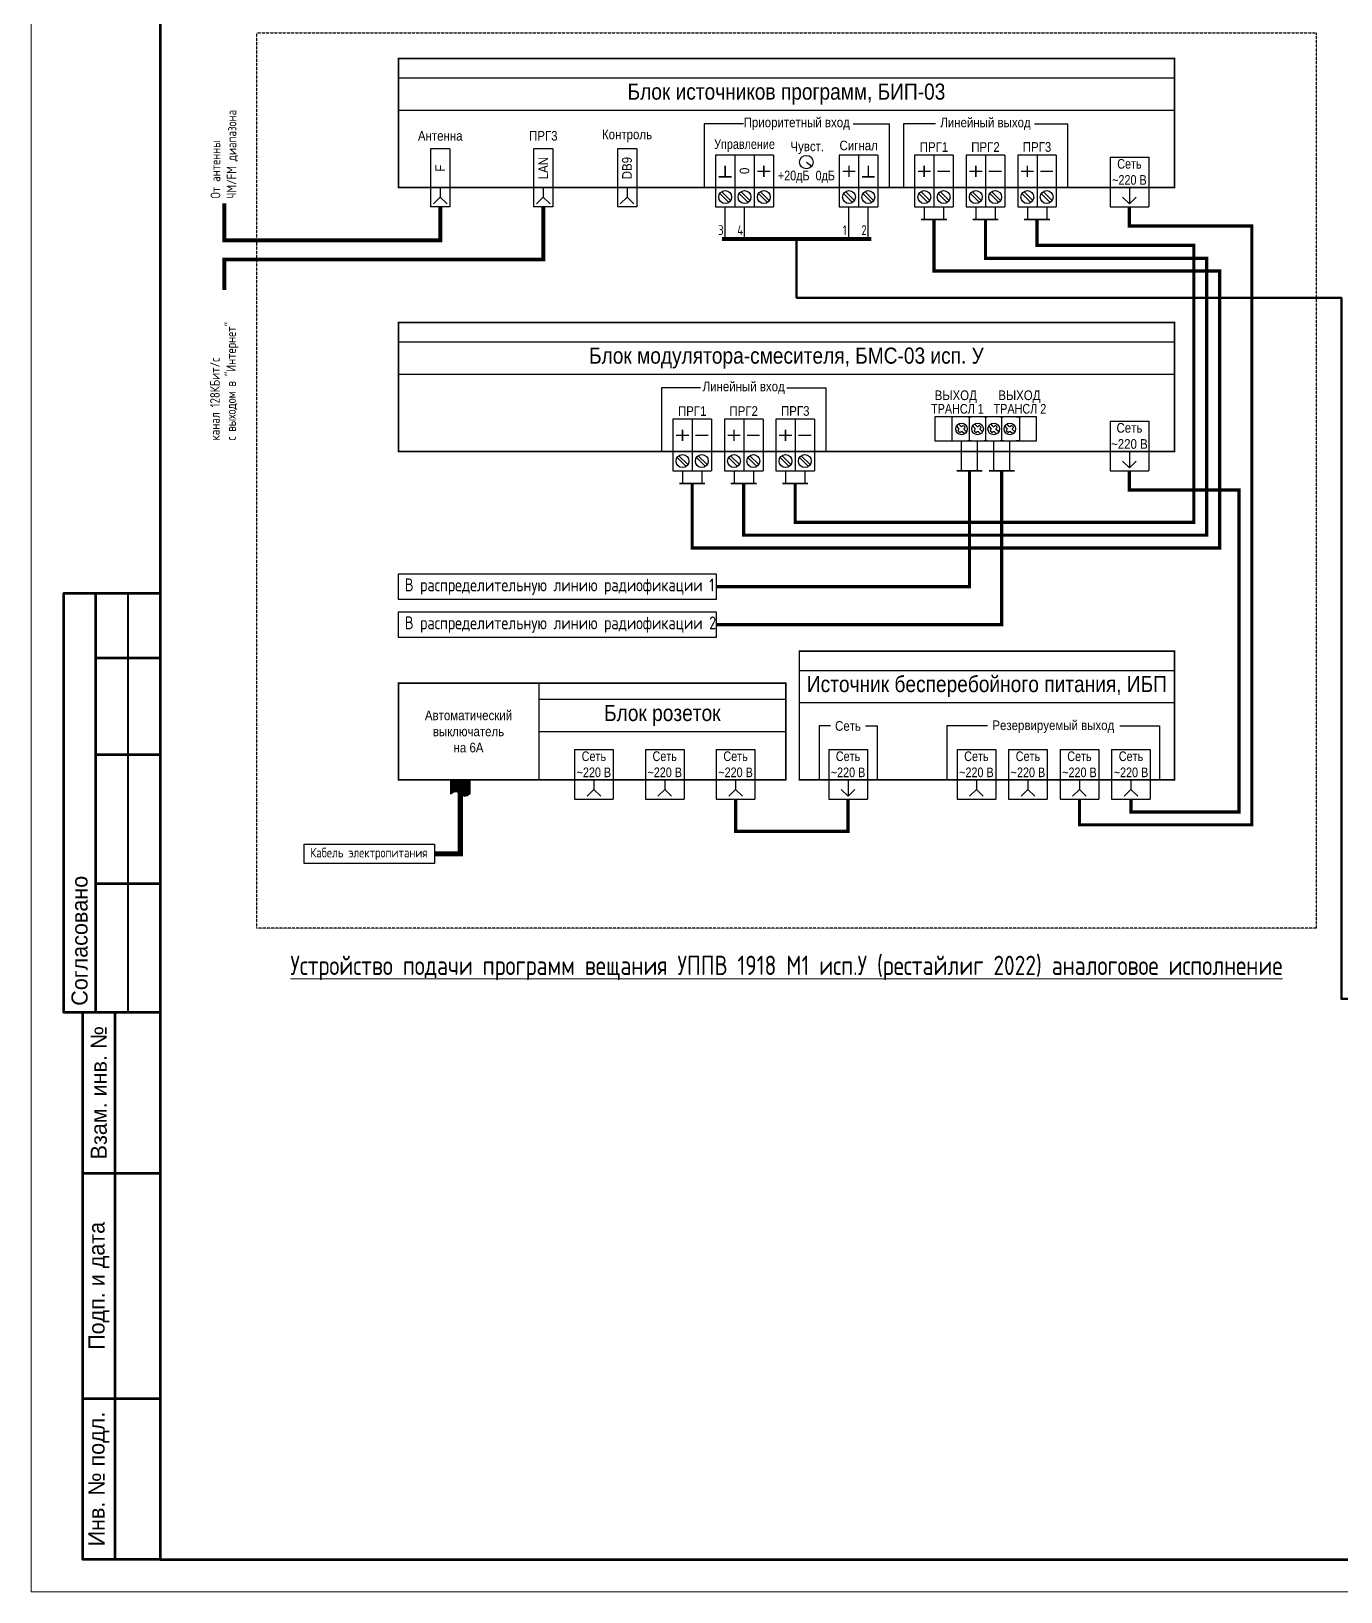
# Model space of a CAD drawing. Header units: millimetres. Extents: x -87434 to 499450, y -468665 to 122144.
# Drawn here: x 147707 to 168039, y 46311 to 70544 of the extents above; entities that cross this region are included whole.
import ezdxf
from ezdxf.enums import TextEntityAlignment as Align

# ---------------------------------------------------------------- set-up
doc = ezdxf.new("R2010")
doc.units = ezdxf.units.MM
doc.linetypes.add('HIDDEN', pattern=[0.375, 0.25, -0.125])
doc.layers.add('__ФОРМАТ', color=7, linetype='Continuous', lineweight=40)
doc.layers.add('Text', color=7, linetype='Continuous', lineweight=9)
doc.layers.add('Границы листа', color=7, linetype='Continuous', lineweight=0, plot=False)
doc.styles.add('block_kits', font='simplex.shx', dxfattribs={"width": 0.8})
doc.styles.add('Format', font='')
doc.styles.add('Mipgost_5', font='', dxfattribs={"height": 250})
doc.styles.get("Standard").update_dxf_attribs({"font": ''})
doc.styles.get('Format').set_extended_font_data('GOST type A')
doc.styles.get('Mipgost_5').set_extended_font_data('Mipgost')
doc.styles.get('Standard').set_extended_font_data('GOST type B')

# ---------------------------------------------------------------- blocks, each defined once
blk = doc.blocks.new('БИП-03_2019')
for p, q in [((0, -3), (120.5, -3)), ((0, -8), (120.5, -8)), ((53.56, -10.13), (47.49, -10.13)), ((47.49, -10.13), (47.49, -20)), ((70.6, -10.13), (76.21, -10.13)), ((76.21, -10.13), (76.21, -20)), ((83.39, -10.13), (78.4, -10.13)), ((78.4, -10.13), (78.4, -20)), ((98.74, -10.13), (103.91, -10.13)), ((103.91, -10.13), (103.91, -20)), ((8, -14), (5, -14)), ((5, -14), (5, -23)), ((8, -14), (8, -23)), ((24, -14), (21, -14)), ((21, -14), (21, -23)), ((24, -14), (24, -23)), ((37, -14), (34, -14)), ((34, -14), (34, -23)), ((37, -14), (37, -23)), ((49.24, -15), (49.24, -23)), ((58.24, -15), (49.24, -15)), ((52.24, -15), (52.24, -23)), ((55.24, -15), (55.24, -23)), ((58.24, -15), (58.24, -23)), ((63.35, -16.07), (64.21, -16.71)), ((68.46, -15), (68.46, -23)), ((74.46, -15), (68.46, -15)), ((71.46, -15), (71.46, -23)), ((74.46, -15), (74.46, -23)), ((80.15, -15), (80.15, -23)), ((86.15, -15), (80.15, -15)), ((83.15, -15), (83.15, -23)), ((86.15, -15), (86.15, -23)), ((88.15, -15), (88.15, -23)), ((94.15, -15), (88.15, -15)), ((91.15, -15), (91.15, -23)), ((94.15, -15), (94.15, -23)), ((96.15, -15), (96.15, -23)), ((102.15, -15), (96.15, -15)), ((99.15, -15), (99.15, -23)), ((102.15, -15), (102.15, -23)), ((110.5, -15.29), (116.5, -15.29)), ((110.5, -15.29), (110.5, -23)), ((116.5, -15.29), (116.5, -23)), ((6.5, -21.5), (5.44, -22.56)), ((6.5, -20), (6.5, -21.5)), ((6.5, -21.5), (7.56, -22.56)), ((22.5, -21.5), (21.44, -22.56)), ((22.5, -20), (22.5, -21.5)), ((22.5, -21.5), (23.56, -22.56)), ((35.5, -21.5), (34.44, -22.56)), ((35.5, -20), (35.5, -21.5)), ((35.5, -21.5), (36.56, -22.56)), ((51.29, -22.33), (49.9, -20.94)), ((51.57, -22.05), (50.19, -20.66)), ((54.29, -22.33), (52.9, -20.94)), ((54.57, -22.05), (53.19, -20.66)), ((57.29, -22.33), (55.9, -20.94)), ((57.57, -22.05), (56.19, -20.66)), ((70.51, -22.33), (69.13, -20.94)), ((70.79, -22.05), (69.41, -20.66)), ((73.51, -22.33), (72.13, -20.94)), ((73.79, -22.05), (72.41, -20.66)), ((82.21, -22.33), (80.82, -20.94)), ((82.49, -22.05), (81.1, -20.66)), ((85.21, -22.33), (83.82, -20.94)), ((85.49, -22.05), (84.1, -20.66)), ((90.21, -22.33), (88.82, -20.94)), ((90.49, -22.05), (89.1, -20.66)), ((93.21, -22.33), (91.82, -20.94)), ((93.49, -22.05), (92.1, -20.66)), ((98.21, -22.33), (96.82, -20.94)), ((98.49, -22.05), (97.1, -20.66)), ((101.21, -22.33), (99.82, -20.94)), ((101.49, -22.05), (100.1, -20.66)), ((113.5, -22.56), (112.44, -21.5)), ((113.5, -20), (113.5, -22.56)), ((113.5, -22.56), (114.56, -21.5)), ((8, -23), (5, -23)), ((24, -23), (21, -23)), ((37, -23), (34, -23)), ((49.24, -23), (58.24, -23)), ((68.46, -23), (74.46, -23)), ((80.15, -23), (86.15, -23)), ((88.15, -23), (94.15, -23)), ((96.15, -23), (102.15, -23)), ((110.5, -23), (116.5, -23))]:
    blk.add_line(p, q)
at = {"ltscale": 3, "const_width": 0.25}
blk.add_lwpolyline([(0, 0), (120.5, 0), (120.5, -20), (0, -20)], close=True, dxfattribs=at)
at = {"const_width": 0.25}
for points in [[(50.74, -18.36), (50.74, -16.64)], [(56.74, -18.36), (56.74, -16.64)], [(69.96, -18.36), (69.96, -16.64)], [(72.96, -18.36), (72.96, -16.64)], [(81.65, -18.36), (81.65, -16.64)], [(89.65, -18.36), (89.65, -16.64)], [(97.65, -18.36), (97.65, -16.64)], [(49.74, -18.36), (51.74, -18.36)], [(55.74, -17.5), (57.74, -17.5)], [(68.96, -17.5), (70.96, -17.5)], [(71.96, -18.36), (73.96, -18.36)], [(80.65, -17.5), (82.65, -17.5)], [(83.65, -17.5), (85.65, -17.5)], [(88.65, -17.5), (90.65, -17.5)], [(91.65, -17.5), (93.65, -17.5)], [(96.65, -17.5), (98.65, -17.5)], [(99.65, -17.5), (101.65, -17.5)]]:
    blk.add_lwpolyline(points, dxfattribs=at)
for centre, radius in [((63.35, -16.07), 1.05), ((50.74, -21.5), 1), ((53.74, -21.5), 1), ((56.74, -21.5), 1), ((69.96, -21.5), 1), ((72.96, -21.5), 1), ((81.65, -21.5), 1), ((84.65, -21.5), 1), ((89.65, -21.5), 1), ((92.65, -21.5), 1), ((97.65, -21.5), 1), ((100.65, -21.5), 1)]:
    blk.add_circle(centre, radius)
at = {"ltscale": 3, "insert": (60.25, -5.5), "char_height": 2.5, "width": 120.5, "attachment_point": 5, "line_spacing_factor": 0.75, "style": 'block_kits'}
blk.add_mtext('{\\fArial|b0|i0|c204|p34\\H1.5;\\W0.85;Блок источников программ, БИП-03}', dxfattribs=at)
at = {"layer": 'Text', "ltscale": 3, "char_height": 1.5, "style": 'block_kits'}
for s, insert, width, attachment_point in [('{\\fArial|b0|i0|c204|p34\\H1.5;\\W0.85;Приоритетный вход', (61.85, -10.13), 18, 5), ('{\\fArial|b0|i0|c204|p34\\H1.5;\\W0.85;Линейный выход', (91.15, -10.13), 16, 5), ('{\\fArial|b0|i0|c204|p34\\H1.5;\\W0.85;Антенна', (6.5, -12), 7.5859, 5), ('{\\fArial|b0|i0|c204|p34\\H1.5;\\W0.85;ПРГ3', (22.5, -12), 12.9111, 5), ('{\\fArial|b0|i0|c204|p34\\H1.5;\\W0.85;Контроль', (35.5, -12), 12.9111, 5), ('{\\fArial|b0|i0|c204|p34\\H1.5;\\W0.8;Управление', (53.74, -13.5), 9, 5), ('{\\fArial|b0|i0|c204|p34\\H1.5;\\W0.85;Чувст.', (60.87, -13.85), 12.9111, 4), ('{\\fArial|b0|i0|c204|p34\\H1.5;\\W0.85;Сигнал', (71.46, -13.5), 6, 5), ('{\\fArial|b0|i0|c204|p34\\H1.5;\\W0.85;ПРГ1', (83.15, -13.73), 6, 5), ('{\\fArial|b0|i0|c204|p34\\H1.5;\\W0.85;ПРГ2', (91.15, -13.73), 6, 5), ('{\\fArial|b0|i0|c204|p34\\H1.5;\\W0.85;ПРГ3', (99.15, -13.73), 6, 5), ('{\\fArial|b0|i0|c204|p34\\H1.5;\\W0.8;Сеть\\P~220 В', (113.5, -17.6), 6, 5), ('{\\fArial|b0|i0|c204|p34\\H1.5;\\W0.8;+20дБ  0дБ', (63.35, -18.37), 12.9111, 5)]:
    blk.add_mtext(s, dxfattribs=dict(at, insert=insert, width=width, attachment_point=attachment_point))
at = {"layer": 'Text', "ltscale": 3, "char_height": 1.5, "attachment_point": 5, "rotation": 90, "style": 'block_kits'}
for s, insert, width in [('{\\fArial|b0|i0|c204|p34\\H1.5;\\W0.85;F\\P', (6.5, -17), 6), ('{\\fArial|b0|i0|c204|p34\\H1.5;\\W0.85;LAN\\P', (22.5, -17), 6), ('{\\fArial|b0|i0|c204|p34\\H1.5;\\W0.85;DB9\\P', (35.5, -17), 6), ('{\\fArial|b0|i0|c204|p34\\H1.5;\\W0.85;\\T0.85;0', (53.74, -17.5), 4.0722)]:
    blk.add_mtext(s, dxfattribs=dict(at, insert=insert, width=width))
blk = doc.blocks.new('БМС-03 исп.У')
for p, q in [((0, -3), (120.5, -3)), ((0, -8), (120.5, -8)), ((46.93, -10.13), (40.86, -10.13)), ((40.86, -10.13), (40.86, -20)), ((60.29, -10.13), (66.36, -10.13)), ((66.36, -10.13), (66.36, -20)), ((42.61, -15), (42.61, -23)), ((48.61, -15), (42.61, -15)), ((45.61, -15), (45.61, -23)), ((48.61, -15), (48.61, -23)), ((50.61, -15), (50.61, -23)), ((56.61, -15), (50.61, -15)), ((53.61, -15), (53.61, -23)), ((56.61, -15), (56.61, -23)), ((58.61, -15), (58.61, -23)), ((64.61, -15), (58.61, -15)), ((61.61, -15), (61.61, -23)), ((64.61, -15), (64.61, -23)), ((99.05, -14.63), (83.3, -14.63)), ((83.3, -14.63), (83.3, -18.38)), ((86.43, -14.63), (85.93, -14.63)), ((85.93, -14.63), (85.93, -18.38)), ((87.03, -16.43), (86.65, -16.05)), ((86.88, -16.74), (87.03, -16.58)), ((87.35, -16.11), (86.97, -15.73)), ((87.03, -16.58), (87.03, -16.43)), ((87.2, -17.06), (87.35, -16.9)), ((87.35, -16.11), (87.5, -16.11)), ((87.35, -16.9), (87.5, -16.9)), ((87.5, -16.11), (87.66, -15.96)), ((87.88, -17.28), (87.5, -16.9)), ((87.82, -16.43), (87.98, -16.28)), ((87.82, -16.58), (87.82, -16.43)), ((88.2, -16.96), (87.82, -16.58)), ((88.43, -14.63), (88.93, -14.63)), ((88.68, -18.38), (88.68, -14.63)), ((89.53, -16.43), (89.15, -16.05)), ((89.38, -16.74), (89.53, -16.58)), ((89.85, -16.11), (89.47, -15.73)), ((89.53, -16.58), (89.53, -16.43)), ((89.7, -17.06), (89.85, -16.9)), ((89.85, -16.11), (90, -16.11)), ((89.85, -16.9), (90, -16.9)), ((90, -16.11), (90.16, -15.96)), ((90.38, -17.28), (90, -16.9)), ((90.32, -16.43), (90.48, -16.28)), ((90.32, -16.58), (90.32, -16.43)), ((90.7, -16.96), (90.32, -16.58)), ((90.93, -14.63), (91.43, -14.63)), ((91.18, -18.38), (91.18, -14.63)), ((92.03, -16.43), (91.65, -16.05)), ((91.88, -16.74), (92.03, -16.58)), ((92.35, -16.11), (91.97, -15.73)), ((92.03, -16.58), (92.03, -16.43)), ((92.2, -17.06), (92.35, -16.9)), ((92.35, -16.11), (92.5, -16.11)), ((92.35, -16.9), (92.5, -16.9)), ((92.5, -16.11), (92.66, -15.96)), ((92.88, -17.28), (92.5, -16.9)), ((92.82, -16.43), (92.98, -16.28)), ((92.82, -16.58), (92.82, -16.43)), ((93.2, -16.96), (92.82, -16.58)), ((93.43, -14.63), (93.93, -14.63)), ((93.68, -18.38), (93.68, -14.63)), ((94.53, -16.43), (94.15, -16.05)), ((94.38, -16.74), (94.53, -16.58)), ((94.85, -16.11), (94.47, -15.73)), ((94.53, -16.58), (94.53, -16.43)), ((94.7, -17.06), (94.85, -16.9)), ((94.85, -16.11), (95, -16.11)), ((94.85, -16.9), (95, -16.9)), ((95, -16.11), (95.16, -15.96)), ((95.38, -17.28), (95, -16.9)), ((95.32, -16.43), (95.48, -16.28)), ((95.32, -16.58), (95.32, -16.43)), ((95.7, -16.96), (95.32, -16.58)), ((95.93, -14.63), (96.43, -14.63)), ((96.43, -14.63), (96.43, -18.38)), ((99.05, -18.38), (99.05, -14.63)), ((110.5, -15.29), (116.5, -15.29)), ((110.5, -15.29), (110.5, -23)), ((116.5, -15.29), (116.5, -23)), ((83.3, -18.38), (99.05, -18.38)), ((85.93, -18.38), (86.43, -18.38)), ((88.93, -18.38), (88.43, -18.38)), ((91.43, -18.38), (90.93, -18.38)), ((93.93, -18.38), (93.43, -18.38)), ((96.43, -18.38), (95.93, -18.38)), ((44.66, -22.33), (43.27, -20.94)), ((44.94, -22.05), (43.56, -20.66)), ((47.66, -22.33), (46.27, -20.94)), ((47.94, -22.05), (46.56, -20.66)), ((52.66, -22.33), (51.27, -20.94)), ((52.94, -22.05), (51.56, -20.66)), ((55.66, -22.33), (54.27, -20.94)), ((55.94, -22.05), (54.56, -20.66)), ((60.66, -22.33), (59.27, -20.94)), ((60.94, -22.05), (59.56, -20.66)), ((63.66, -22.33), (62.27, -20.94)), ((63.94, -22.05), (62.56, -20.66)), ((113.5, -22.56), (112.44, -21.5)), ((113.5, -20), (113.5, -22.56)), ((113.5, -22.56), (114.56, -21.5)), ((42.61, -23), (48.61, -23)), ((50.61, -23), (56.61, -23)), ((58.61, -23), (64.61, -23)), ((110.5, -23), (116.5, -23))]:
    blk.add_line(p, q)
at = {"ltscale": 3, "const_width": 0.25}
blk.add_lwpolyline([(0, 0), (120.5, 0), (120.5, -20), (0, -20)], close=True, dxfattribs=at)
at = {"const_width": 0.25}
for points in [[(44.11, -18.36), (44.11, -16.64)], [(52.11, -18.36), (52.11, -16.64)], [(60.11, -18.36), (60.11, -16.64)], [(43.11, -17.5), (45.11, -17.5)], [(46.11, -17.5), (48.11, -17.5)], [(51.11, -17.5), (53.11, -17.5)], [(54.11, -17.5), (56.11, -17.5)], [(59.11, -17.5), (61.11, -17.5)], [(62.11, -17.5), (64.11, -17.5)]]:
    blk.add_lwpolyline(points, dxfattribs=at)
for centre, radius in [((87.43, -16.51), 0.9), ((89.93, -16.51), 0.9), ((92.43, -16.51), 0.9), ((94.93, -16.51), 0.9), ((44.11, -21.5), 1), ((47.11, -21.5), 1), ((52.11, -21.5), 1), ((55.11, -21.5), 1), ((60.11, -21.5), 1), ((63.11, -21.5), 1)]:
    blk.add_circle(centre, radius)
for centre, start, end in [((87.43, -16.51), 202.7842, 247.2158), ((87.43, -16.51), 22.7842, 67.2158), ((89.93, -16.51), 202.7842, 247.2158), ((89.93, -16.51), 22.7842, 67.2158), ((92.43, -16.51), 202.7842, 247.2158), ((92.43, -16.51), 22.7842, 67.2158), ((94.93, -16.51), 202.7842, 247.2158), ((94.93, -16.51), 22.7842, 67.2158)]:
    blk.add_arc(centre, 0.595, start, end)
at = {"ltscale": 3, "insert": (60.25, -5.5), "char_height": 2.5, "width": 120.5, "attachment_point": 5, "line_spacing_factor": 0.75, "style": 'block_kits'}
blk.add_mtext('{\\fArial|b0|i0|c204|p34\\H1.5;\\W0.85;Блок модулятора-смесителя, БМС-03 исп. У', dxfattribs=at)
at = {"layer": 'Text', "ltscale": 3, "char_height": 1.5, "attachment_point": 5, "style": 'block_kits'}
for s, insert, width in [('{\\fArial|b0|i0|c204|p34\\H1.5;\\W0.85;Линейный вход', (53.61, -10.13), 14), ('{\\fArial|b0|i0|c204|p34\\H1.5;\\W0.85;ПРГ1', (45.61, -13.73), 6), ('{\\fArial|b0|i0|c204|p34\\H1.5;\\W0.85;ПРГ2', (53.61, -13.73), 6), ('{\\fArial|b0|i0|c204|p34\\H1.5;\\W0.85;ПРГ3', (61.61, -13.73), 6), ('{\\fArial|b0|i0|c204|p34\\H1.5;\\W0.85;Сеть\\P~220 В', (113.5, -17.6), 6)]:
    blk.add_mtext(s, dxfattribs=dict(at, insert=insert, width=width))
at = {"layer": 'Text', "ltscale": 3, "char_height": 1.5, "attachment_point": 2, "line_spacing_factor": 0.7, "style": 'block_kits'}
for s, insert, width in [('{\\fArial|b0|i0|c204|p34\\H1.5;\\W0.85;ВЫХОД', (86.54, -10.53), 13.9287), ('{\\fArial|b0|i0|c204|p34\\H1.5;\\W0.85;ВЫХОД', (96.42, -10.53), 13.9287), ('{\\fArial|b0|i0|c204|p34;ТРАНСЛ 1', (86.79, -12.63), 9.0262), ('{\\fArial|b0|i0|c204|p34;ТРАНСЛ 2', (96.5, -12.63), 9.0262)]:
    blk.add_mtext(s, dxfattribs=dict(at, insert=insert, width=width))
blk = doc.blocks.new('ИБП-700')
for p, q in [((0, -3), (58.25, -3)), ((0, -8), (58.25, -8)), ((3.06, -11.64), (3.06, -20)), ((4.86, -11.64), (3.06, -11.64)), ((10.26, -11.64), (12.06, -11.64)), ((12.06, -11.64), (12.06, -20)), ((29.21, -11.64), (22.89, -11.64)), ((22.89, -11.64), (22.89, -20)), ((49.77, -11.64), (55.91, -11.64)), ((55.91, -11.64), (55.91, -20)), ((4.56, -15.29), (10.56, -15.29)), ((4.56, -15.29), (4.56, -23)), ((10.56, -15.29), (10.56, -23)), ((24.49, -15.29), (30.49, -15.29)), ((24.49, -15.29), (24.49, -23)), ((30.49, -15.29), (30.49, -23)), ((32.49, -15.29), (38.49, -15.29)), ((32.49, -15.29), (32.49, -23)), ((38.49, -15.29), (38.49, -23)), ((40.49, -15.29), (46.49, -15.29)), ((40.49, -15.29), (40.49, -23)), ((46.49, -15.29), (46.49, -23)), ((48.49, -15.29), (54.49, -15.29)), ((48.49, -15.29), (48.49, -23)), ((54.49, -15.29), (54.49, -23)), ((7.56, -22.56), (6.5, -21.5)), ((7.56, -20), (7.56, -22.56)), ((7.56, -22.56), (8.62, -21.5)), ((27.49, -21.5), (26.43, -22.56)), ((27.49, -20), (27.49, -21.5)), ((27.49, -21.5), (28.55, -22.56)), ((35.49, -21.5), (34.43, -22.56)), ((35.49, -20), (35.49, -21.5)), ((35.49, -21.5), (36.55, -22.56)), ((43.49, -21.5), (42.43, -22.56)), ((43.49, -20), (43.49, -21.5)), ((43.49, -21.5), (44.55, -22.56)), ((51.49, -21.5), (50.43, -22.56)), ((51.49, -20), (51.49, -21.5)), ((51.49, -21.5), (52.55, -22.56)), ((4.56, -23), (10.56, -23)), ((24.49, -23), (30.49, -23)), ((32.49, -23), (38.49, -23)), ((40.49, -23), (46.49, -23)), ((48.49, -23), (54.49, -23))]:
    blk.add_line(p, q)
at = {"ltscale": 3, "const_width": 0.25}
blk.add_lwpolyline([(0, 0), (58.25, 0), (58.25, -20), (0, -20)], close=True, dxfattribs=at)
at = {"ltscale": 3, "insert": (29.12, -5.5), "char_height": 2.5, "width": 58.25, "attachment_point": 5, "line_spacing_factor": 0.75, "style": 'block_kits'}
blk.add_mtext('{\\fArial|b0|i0|c204|p34\\H1.5;\\W0.85;Источник бесперебойного питания, ИБП', dxfattribs=at)
at = {"layer": 'Text', "ltscale": 3, "char_height": 1.5, "attachment_point": 5, "style": 'block_kits'}
for s, insert, width in [('{\\fArial|b0|i0|c204|p34\\H1.5;\\W0.85;Сеть}', (7.56, -11.64), 12.9111), ('{\\fArial|b0|i0|c204|p34\\H1.5;\\W0.85;Резервируемый выход', (39.43, -11.75), 20), ('{\\fArial|b0|i0|c204|p34\\H1.5;\\W0.8;Сеть\\P~220 В', (7.56, -17.6), 6), ('{\\fArial|b0|i0|c204|p34\\H1.5;\\W0.8;Сеть\\P~220 В', (27.49, -17.6), 6), ('{\\fArial|b0|i0|c204|p34\\H1.5;\\W0.8;Сеть\\P~220 В', (35.49, -17.6), 6), ('{\\fArial|b0|i0|c204|p34\\H1.5;\\W0.8;Сеть\\P~220 В', (43.49, -17.6), 6), ('{\\fArial|b0|i0|c204|p34\\H1.5;\\W0.8;Сеть\\P~220 В', (51.49, -17.6), 6)]:
    blk.add_mtext(s, dxfattribs=dict(at, insert=insert, width=width))
blk = doc.blocks.new('Блок на 3 розетки с авт.6А')
h = blk.add_hatch(color=253)
h.dxf.hatch_style = 1
edge = h.paths.add_edge_path()
edge.add_spline(control_points=[(8.11, -17.17), (8.41, -16.98), (9.17, -16.5), (10.1, -17.85), (10.84, -17.36), (11.12, -17.17)], knot_values=[0, 0, 0, 0, 0.957742, 2.418159, 3.325992, 3.325992, 3.325992, 3.325992], degree=3, periodic=0)
edge.add_line((11.12, -17.17), (11.12, -15))
edge.add_line((11.12, -15), (8.11, -15))
edge.add_line((8.11, -15), (8.11, -17.17))
for p, q in [((21.79, 0), (21.79, -15)), ((21.79, -2.5), (60.16, -2.5)), ((21.79, -7.5), (60.16, -7.5)), ((27.35, -10.29), (33.35, -10.29)), ((27.35, -10.29), (27.35, -18)), ((33.35, -10.29), (33.35, -18)), ((38.35, -10.29), (44.35, -10.29)), ((38.35, -10.29), (38.35, -18)), ((44.35, -10.29), (44.35, -18)), ((49.35, -10.29), (55.35, -10.29)), ((49.35, -10.29), (49.35, -18)), ((55.35, -10.29), (55.35, -18)), ((8.11, -15), (8.11, -17.17)), ((11.12, -17.17), (11.12, -15)), ((30.35, -16.5), (29.29, -17.56)), ((30.35, -15), (30.35, -16.5)), ((30.35, -16.5), (31.41, -17.56)), ((41.35, -16.5), (40.29, -17.56)), ((41.35, -15), (41.35, -16.5)), ((41.35, -16.5), (42.41, -17.56)), ((52.35, -16.5), (51.29, -17.56)), ((52.35, -15), (52.35, -16.5)), ((52.35, -16.5), (53.41, -17.56)), ((27.35, -18), (33.35, -18)), ((38.35, -18), (44.35, -18)), ((49.35, -18), (55.35, -18))]:
    blk.add_line(p, q)
at = {"ltscale": 3, "const_width": 0.25}
blk.add_lwpolyline([(0, 0), (60.16, 0), (60.16, -15), (0, -15)], close=True, dxfattribs=at)
blk.add_spline([(8.11, -17.17), (9, -16.83), (10.29, -17.52), (11.12, -17.17)], degree=3)
at = {"ltscale": 3, "insert": (40.98, -5), "char_height": 2.5, "width": 38.3788, "attachment_point": 5, "line_spacing_factor": 0.75, "style": 'block_kits'}
blk.add_mtext('{\\fArial|b0|i0|c204|p34\\H1.5;\\W0.85;Блок розеток', dxfattribs=at)
at = {"layer": 'Text', "ltscale": 3, "char_height": 1.5, "attachment_point": 5, "style": 'block_kits'}
for s, insert, width in [('{\\fArial|b0|i0|c204|p34\\H1.5;\\W0.85;Автоматический\\Pвыключатель\\Pна 6А', (10.89, -7.5), 21.7859), ('{\\fArial|b0|i0|c204|p34\\H1.5;\\W0.8;Сеть\\P~220 В', (30.35, -12.6), 6), ('{\\fArial|b0|i0|c204|p34\\H1.5;\\W0.8;Сеть\\P~220 В', (41.35, -12.6), 6), ('{\\fArial|b0|i0|c204|p34\\H1.5;\\W0.8;Сеть\\P~220 В', (52.35, -12.6), 6)]:
    blk.add_mtext(s, dxfattribs=dict(at, insert=insert, width=width))
blk = doc.blocks.new('*U1279')
for p, q in [((5, 155), (5, 90)), ((15, 155), (15, 90))]:
    blk.add_line(p, q)
at = {"lineweight": -2}
for p, q in [((10, 155), (10, 90)), ((10, 145), (20, 145)), ((10, 130), (20, 130)), ((10, 110), (20, 110)), ((13, 90), (13, 5)), ((8, 65), (20, 65)), ((8, 30), (20, 30))]:
    blk.add_line(p, q, dxfattribs=at)
blk.add_lwpolyline([(20, 5), (589, 5), (589, 415), (20, 415)], close=True, dxfattribs=at)
for points in [[(20, 155), (5, 155), (5, 90), (8, 90)], [(20, 5), (8, 5), (8, 90), (20, 90)]]:
    blk.add_lwpolyline(points, dxfattribs=at)
at = {"layer": 'Границы листа'}
blk.add_lwpolyline([(594, 0), (0, 0), (0, 420), (594, 420)], close=True, dxfattribs=at)
at = {"lineweight": 30, "style": 'Mipgost_5'}
blk.add_text('Согласовано', height=2.5, rotation=90, dxfattribs=at).set_placement((7.5, 91), align=Align.MIDDLE_LEFT)
for s, p in [('Взам. инв. №', (10.5, 77.5)), ('Подп. и дата', (10.5, 47.5)), ('Инв. № подл.', (10.5, 17.5))]:
    blk.add_text(s, height=2.5, rotation=90, dxfattribs=at).set_placement(p, align=Align.MIDDLE)
at = {"lineweight": 13, "oblique": 10, "flags": 8}
blk.add_attdef('ФОРМАТ', (554.94, 1.12), '', height=3, dxfattribs=at)

msp = doc.modelspace()

# ---------------------------------------------------------------- linework, layer by layer
for p, q in [((158481.71411, 67318.7129), (158481.71411, 67818.7129)), ((158781.71411, 67318.7129), (158781.71411, 67818.7129)), ((160403.88254, 67318.7129), (160403.88254, 67818.7129)), ((160703.88254, 67318.7129), (160703.88254, 67818.7129))]:
    msp.add_line(p, q)
at = {"lineweight": 30}
for p, q in [((161573.22996, 67818.7129), (161573.22996, 67618.7129)), ((161873.22996, 67818.7129), (161873.22996, 67618.7129)), ((162373.22996, 67818.7129), (162373.22996, 67618.7129)), ((162673.22996, 67818.7129), (162673.22996, 67618.7129)), ((163173.22996, 67818.7129), (163173.22996, 67618.7129)), ((163473.22996, 67818.7129), (163473.22996, 67618.7129)), ((162150.63745, 63719.11541), (162150.63745, 64180.43529)), ((162400.63745, 63719.11541), (162400.63745, 64180.43529)), ((162650.63745, 63719.11541), (162650.63745, 64180.43529)), ((162900.63745, 63719.11541), (162900.63745, 64180.43529)), ((157818.73921, 63719.11541), (157818.73921, 63519.11541)), ((158118.73921, 63719.11541), (158118.73921, 63519.11541)), ((158618.73921, 63719.11541), (158618.73921, 63519.11541)), ((158918.73921, 63719.11541), (158918.73921, 63519.11541)), ((159418.73921, 63719.11541), (159418.73921, 63519.11541)), ((159718.73921, 63719.11541), (159718.73921, 63519.11541))]:
    msp.add_line(p, q, dxfattribs=at)
at = {"linetype": 'HIDDEN', "ltscale": 15}
msp.add_lwpolyline([(151207.84856, 70518.31039), (167657.84856, 70518.31039), (167657.84856, 56617.77938), (151207.84856, 56617.77938)], close=True, dxfattribs=at)
at = {"color": 6, "const_width": 60}
msp.add_lwpolyline([(150704.89924, 67868.89393), (150704.89924, 67298.00817), (154057.84856, 67298.00817), (154057.84856, 67818.7129)], dxfattribs=at)
msp.add_lwpolyline([(150704.89924, 67868.89393), (150704.89924, 67298.00817), (154057.84856, 67298.00817), (154057.84856, 67818.7129)], dxfattribs=at)
at = {"color": 3, "const_width": 60}
msp.add_lwpolyline([(150704.89924, 66526.84938), (150704.89924, 66998.00817), (155657.84856, 66998.00817), (155657.84856, 67818.7129)], dxfattribs=at)
at = {"color": 1, "const_width": 50}
msp.add_lwpolyline([(161723.22996, 67618.7129), (161723.22996, 66818.7129), (166157.84856, 66818.7129), (166157.84856, 62519.11541), (157968.73921, 62519.11541), (157968.73921, 63519.11541)], dxfattribs=at)
at = {"color": 5, "const_width": 50}
msp.add_lwpolyline([(162523.22996, 67618.7129), (162523.22996, 67018.7129), (165957.84856, 67018.7129), (165957.84856, 62719.11541), (158768.73921, 62719.11541), (158768.73921, 63519.11541)], dxfattribs=at)
at = {"color": 82, "const_width": 50}
msp.add_lwpolyline([(163323.22996, 67618.7129), (163323.22996, 67218.7129), (165757.84856, 67218.7129), (165757.84856, 62919.11541), (159568.73921, 62919.11541), (159568.73921, 63519.11541)], dxfattribs=at)
for points, const_width in [([(161523.22996, 67618.7129), (161923.22996, 67618.7129)], 25), ([(162323.22996, 67618.7129), (162723.22996, 67618.7129)], 25), ([(163123.22996, 67618.7129), (163523.22996, 67618.7129)], 25), ([(164757.84856, 67818.7129), (164757.84856, 67518.7129), (166657.84856, 67518.7129), (166657.84856, 58219.51792), (163981.91248, 58219.51792), (163981.91248, 58619.51792)], 50), ([(158431.71411, 67318.7129), (160750.15037, 67318.7129)], 60), ([(162275.63745, 63719.11541), (162275.63745, 61919.11541), (158341.66445, 61919.11541)], 50), ([(162775.63745, 63719.11541), (162775.63745, 61329.70718), (158341.66445, 61329.70718)], 50), ([(164757.84856, 63719.11541), (164757.84856, 63419.11541), (166457.84856, 63419.11541), (166457.84856, 58419.51792), (164781.91248, 58419.51792), (164781.91248, 58619.51792)], 50), ([(157768.73921, 63519.11541), (158168.73921, 63519.11541)], 25), ([(158568.73921, 63519.11541), (158968.73921, 63519.11541)], 25), ([(159368.73921, 63519.11541), (159768.73921, 63519.11541)], 25), ([(162075.63745, 63719.11541), (162475.63745, 63719.11541)], 25), ([(162575.63745, 63719.11541), (162975.63745, 63719.11541)], 25), ([(154369.9039, 58806.41821), (154369.9039, 57769.4089), (153967.16653, 57769.4089)], 80), ([(158643.11296, 58619.51792), (158643.11296, 58119.51792), (160388.63878, 58119.51792), (160388.63878, 58619.51792)], 50)]:
    msp.add_lwpolyline(points, dxfattribs=dict(const_width=const_width))
at = {"color": 4, "lineweight": 50}
msp.add_lwpolyline([(159590.93224, 67318.7129), (159590.93224, 66403.75023), (168048.69664, 66403.75023), (168048.69664, 55516.66814), (178029.26552, 55516.66814), (178029.26552, 56616.66814)], dxfattribs=at)
at = {"lineweight": 30}
for points in [[(158341.66445, 61719.11541), (153407.84856, 61719.11541), (153407.84856, 62119.11541), (158341.66445, 62119.11541)], [(158341.66445, 61129.70718), (153407.84856, 61129.70718), (153407.84856, 61529.70718), (158341.66445, 61529.70718)], [(153967.16653, 57617.77938), (151945.07417, 57617.77938), (151945.07417, 57921.03842), (153967.16653, 57921.03842)]]:
    msp.add_lwpolyline(points, close=True, dxfattribs=at)

# ---------------------------------------------------------------- block references
at = {"xscale": 100, "yscale": 100, "zscale": 100}
for name, p in [('БИП-03_2019', (153407.84856, 70118.31039)), ('ИБП-700', (159632.84856, 60919.11541)), ('Блок на 3 розетки с авт.6А', (153407.84856, 60419.51792))]:
    msp.add_blockref(name, p, dxfattribs=at)
at = {"color": 1, "xscale": 100, "yscale": 100, "zscale": 100}
msp.add_blockref('БМС-03 исп.У', (153407.84856, 66018.7129), dxfattribs=at)
at = {"layer": '__ФОРМАТ', "lineweight": 60, "xscale": 99.9999999999996, "yscale": 99.9999999999996, "zscale": 99.9999999999996}
msp.add_blockref('*U1279', (147707.33486, 46311.09691), dxfattribs=at)

# ---------------------------------------------------------------- texts
at = {"layer": 'Text', "ltscale": 3, "char_height": 150, "width": 2600, "attachment_point": 4, "rotation": 90, "style": 'Format'}
for s, insert in [('От антенны\\PЧМ/FM диапазона', (150704.89924, 67948.93994)), ('От антенны\\PЧМ/FM диапазона', (150704.89924, 67948.93994)), ('канал 128КБит/с\\Pс выходом в "Интернет"', (150704.89924, 64187.89062))]:
    msp.add_mtext(s, dxfattribs=dict(at, insert=insert))
at = {"layer": 'Text', "ltscale": 3, "char_height": 150, "width": 300, "attachment_point": 5, "style": 'Format'}
for s, insert in [('3\\P', (158415.34921, 67455.83858)), ('4\\P', (158715.34921, 67455.83858)), ('1\\P', (160337.51764, 67455.83858)), ('2\\P', (160637.51764, 67455.83858))]:
    msp.add_mtext(s, dxfattribs=dict(at, insert=insert))
at = {"layer": 'Text', "ltscale": 3, "width": 5304.3654063, "attachment_point": 4, "line_spacing_factor": 0.75, "style": 'Format'}
for s, insert, char_height in [('В распределительную линию радиофикации 1', (153507.84856, 61919.11541), 200), ('В распределительную линию радиофикации 2', (153507.84856, 61329.70718), 200), ('Кабель электропитания', (152040.47867, 57768.64865), 150)]:
    msp.add_mtext(s, dxfattribs=dict(at, insert=insert, char_height=char_height))
at = {"layer": 'Text', "insert": (159432.84856, 55997.49984), "char_height": 300, "width": 21000, "attachment_point": 5, "style": 'Format'}
msp.add_mtext('{\\LУстройство подачи программ вещания УППВ 1918 М1 исп.У (рестайлиг 2022) аналоговое исполнение}', dxfattribs=at)

doc.saveas('drawing.dxf')
